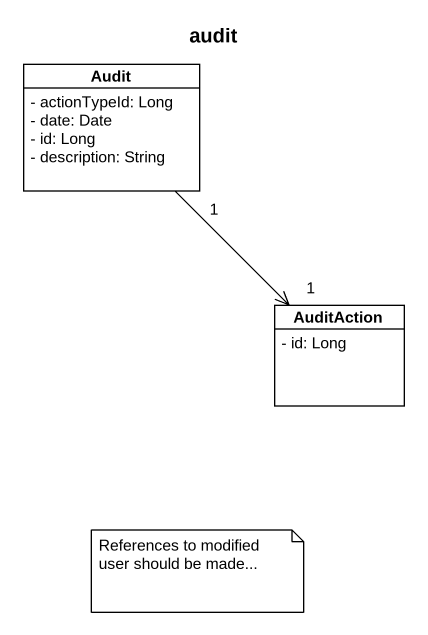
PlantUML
@startuml
title audit
hide circle
hide empty members
skinparam classAttributeIconSize 0
class Audit {
  - actionTypeId: Long
  - date: Date
  - id: Long
  - description: String
}
class AuditAction {
  - id: Long
}
Audit "1" --> "1" AuditAction
note as N1
  References to modified user should be made...
end note
@enduml
